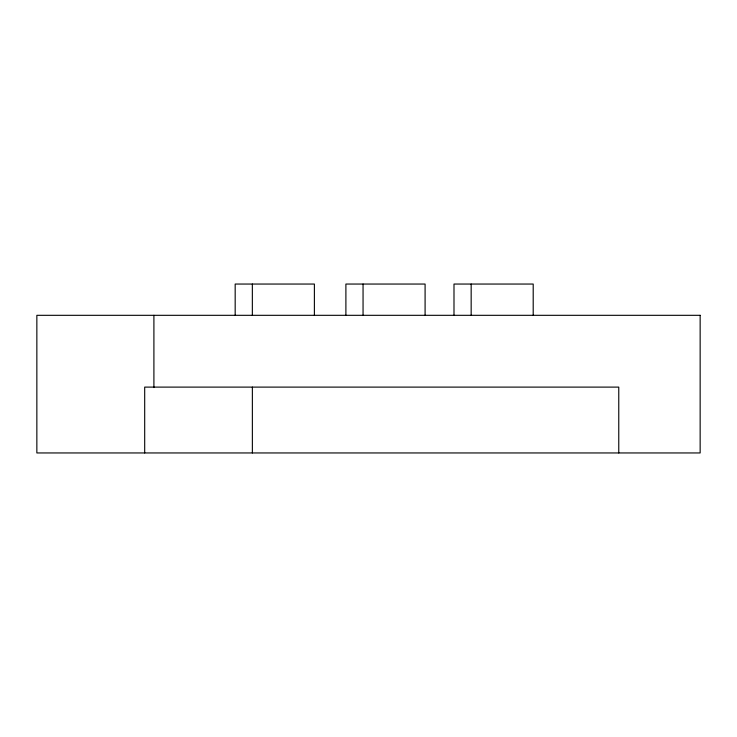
<?xml version="1.0" encoding="UTF-8"?>
<svg xmlns="http://www.w3.org/2000/svg" width="737" height="737" viewBox="0 0 737 737"><rect width="100%" height="100%" fill="white"/><g stroke="black" fill="none" stroke-linecap="round" stroke-linejoin="round"><path stroke-width="1.11" d="M618.767 452.951L618.767 387.109L144.692 387.109L144.692 452.951M533.201 315.316L533.201 284.049L453.992 284.049L453.992 315.316M471.164 284.049L471.164 315.316M425.092 315.316L425.092 284.049L345.893 284.049L345.893 315.316M363.055 284.049L363.055 315.316M314.386 315.316L314.386 284.049L235.177 284.049L235.177 315.316M252.367 387.109L252.367 452.951M252.349 284.049L252.349 315.316M153.904 315.316L153.904 387.579M700.15 315.316L36.85 315.316L36.85 452.951L700.15 452.951L700.15 315.316"/></g></svg>
